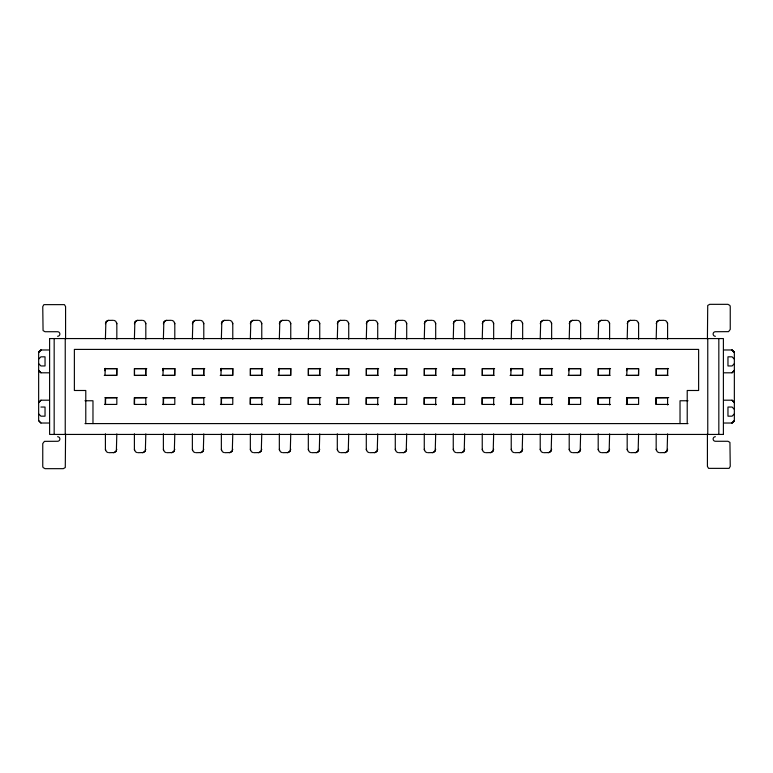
<?xml version="1.0" encoding="UTF-8"?>
<svg xmlns="http://www.w3.org/2000/svg" width="773" height="773" viewBox="0 0 773 773"><rect width="100%" height="100%" fill="white"/><g stroke="black" fill="none" stroke-linecap="round" stroke-linejoin="round"><path stroke-width="1.16" d="M105.408 404.608L105.408 397.573M145.817 375.427L145.817 368.392M163.383 404.608L163.383 397.573M203.792 375.427L203.792 368.392M221.358 404.608L221.358 397.573M261.767 375.427L261.767 368.392M279.333 404.608L279.333 397.573M319.742 375.427L319.742 368.392M337.308 404.608L337.308 397.573M377.717 375.427L377.717 368.392M395.283 404.608L395.283 397.573M435.692 375.427L435.692 368.392M453.258 404.608L453.258 397.573M493.667 375.427L493.667 368.392M511.233 404.608L511.233 397.573M551.642 375.427L551.642 368.392M569.208 404.608L569.208 397.573M609.617 375.427L609.617 368.392M627.183 404.608L627.183 397.573M667.592 375.427L667.592 368.392M105.408 404.414L105.524 397.68L116.829 397.573L116.829 404.414L104.461 404.414M104.78 368.586L116.829 368.586L116.713 375.32L105.408 375.427M146.445 404.414L134.396 404.414L134.512 397.68L145.817 397.573L145.817 404.839M145.817 368.586L145.701 375.32L134.396 375.427L134.396 368.586L146.764 368.586M163.383 404.414L163.499 397.68L174.804 397.573L174.804 404.414L162.436 404.414M162.755 368.586L174.804 368.586L174.688 375.32L163.383 375.427M204.42 404.414L192.371 404.414L192.487 397.68L203.792 397.573L203.792 404.839M203.792 368.586L203.676 375.32L192.371 375.427L192.371 368.586L204.739 368.586M221.358 404.414L221.474 397.68L232.779 397.573L232.779 404.414L220.411 404.414M220.73 368.586L232.779 368.586L232.663 375.32L221.358 375.427M262.395 404.414L250.346 404.414L250.462 397.68L261.767 397.573L261.767 404.839M261.767 368.586L261.651 375.32L250.346 375.427L250.346 368.586L262.714 368.586M279.333 404.414L279.449 397.68L290.754 397.573L290.754 404.414L278.386 404.414M278.705 368.586L290.754 368.586L290.638 375.32L279.333 375.427M320.37 404.414L308.321 404.414L308.437 397.68L319.742 397.573L319.742 404.839M319.742 368.586L319.626 375.32L308.321 375.427L308.321 368.586L320.689 368.586M337.308 404.414L337.424 397.68L348.729 397.573L348.729 404.414L336.361 404.414M336.68 368.586L348.729 368.586L348.613 375.32L337.308 375.427M378.345 404.414L366.296 404.414L366.412 397.68L377.717 397.573L377.717 404.839M377.717 368.586L377.601 375.32L366.296 375.427L366.296 368.586L378.664 368.586M395.283 404.414L395.399 397.68L406.704 397.573L406.704 404.414L394.336 404.414M394.655 368.586L406.704 368.586L406.588 375.32L395.283 375.427M436.32 404.414L424.271 404.414L424.387 397.68L435.692 397.573L435.692 404.839M435.692 368.586L435.576 375.32L424.271 375.427L424.271 368.586L436.639 368.586M453.258 404.414L453.374 397.68L464.679 397.573L464.679 404.414L452.311 404.414M452.63 368.586L464.679 368.586L464.563 375.32L453.258 375.427M494.295 404.414L482.246 404.414L482.362 397.68L493.667 397.573L493.667 404.839M493.667 368.586L493.551 375.32L482.246 375.427L482.246 368.586L494.614 368.586M511.233 404.414L511.349 397.68L522.654 397.573L522.654 404.414L510.286 404.414M510.605 368.586L522.654 368.586L522.538 375.32L511.233 375.427M552.27 404.414L540.221 404.414L540.337 397.68L551.642 397.573L551.642 404.839M551.642 368.586L551.526 375.32L540.221 375.427L540.221 368.586L552.589 368.586M569.208 404.414L569.324 397.68L580.629 397.573L580.629 404.414L568.261 404.414M568.58 368.586L580.629 368.586L580.513 375.32L569.208 375.427M610.245 404.414L598.196 404.414L598.312 397.68L609.617 397.573L609.617 404.839M609.617 368.586L609.501 375.32L598.196 375.427L598.196 368.586L610.564 368.586M627.183 404.414L627.299 397.68L638.604 397.573L638.604 404.414L626.236 404.414M626.555 368.586L638.604 368.586L638.488 375.32L627.183 375.427M668.22 404.414L656.171 404.414L656.287 397.68L667.592 397.573L667.592 404.839M667.592 368.586L667.476 375.32L656.171 375.427L656.171 368.586L668.539 368.586M104.906 375.427L105.408 368.383M162.881 375.427L163.383 368.383M220.856 375.427L221.358 368.383M278.831 375.427L279.333 368.383M336.806 375.427L337.308 368.383M394.781 375.427L395.283 368.383M452.756 375.427L453.258 368.383M510.731 375.427L511.233 368.383M568.706 375.427L569.208 368.383M626.681 375.427L627.183 368.383M104.693 370.74L105.225 368.489M162.668 370.74L163.2 368.489M220.643 370.74L221.175 368.489M278.618 370.74L279.15 368.489M336.593 370.74L337.125 368.489M394.568 370.74L395.1 368.489M452.543 370.74L453.075 368.489M510.518 370.74L511.05 368.489M568.493 370.74L569.025 368.489M626.468 370.74L627 368.489M105.408 339.086L105.872 322.022L107.949 320.428L113.399 320.312M116.829 433.914L116.365 450.978L114.288 452.572L108.838 452.688M134.396 339.086L134.86 322.022L136.937 320.428L142.387 320.312M145.817 433.914L145.353 450.978L143.276 452.572L137.826 452.688M163.383 339.086L163.847 322.022L165.924 320.428L171.374 320.312M174.804 433.914L174.34 450.978L172.263 452.572L166.813 452.688M192.371 339.086L192.835 322.022L194.912 320.428L200.362 320.312M203.792 433.914L203.328 450.978L201.251 452.572L195.801 452.688M221.358 339.086L221.822 322.022L223.899 320.428L229.349 320.312M232.779 433.914L232.315 450.978L230.238 452.572L224.788 452.688M250.346 339.086L250.81 322.022L252.887 320.428L258.337 320.312M261.767 433.914L261.303 450.978L259.226 452.572L253.776 452.688M279.333 339.086L279.797 322.022L281.874 320.428L287.324 320.312M290.754 433.914L290.29 450.978L288.213 452.572L282.763 452.688M308.321 339.086L308.785 322.022L310.862 320.428L316.312 320.312M319.742 433.914L319.278 450.978L317.201 452.572L311.751 452.688M337.308 339.086L337.772 322.022L339.849 320.428L345.299 320.312M348.729 433.914L348.265 450.978L346.188 452.572L340.738 452.688M366.296 339.086L366.76 322.022L368.837 320.428L374.287 320.312M377.717 433.914L377.253 450.978L375.176 452.572L369.726 452.688M395.283 339.086L395.747 322.022L397.824 320.428L403.274 320.312M406.704 433.914L406.24 450.978L404.163 452.572L398.713 452.688M424.271 339.086L424.735 322.022L426.812 320.428L432.262 320.312M435.692 433.914L435.228 450.978L433.151 452.572L427.701 452.688M453.258 339.086L453.722 322.022L455.799 320.428L461.249 320.312M464.679 433.914L464.215 450.978L462.138 452.572L456.688 452.688M482.246 339.086L482.71 322.022L484.787 320.428L490.237 320.312M493.667 433.914L493.203 450.978L491.126 452.572L485.676 452.688M511.233 339.086L511.697 322.022L513.774 320.428L519.224 320.312M522.654 433.914L522.19 450.978L520.113 452.572L514.663 452.688M540.221 339.086L540.685 322.022L542.762 320.428L548.212 320.312M551.642 433.914L551.178 450.978L549.101 452.572L543.651 452.688M569.208 339.086L569.672 322.022L571.749 320.428L577.199 320.312M580.629 433.914L580.165 450.978L578.088 452.572L572.638 452.688M598.196 339.086L598.66 322.022L600.737 320.428L606.187 320.312M609.617 433.914L609.153 450.978L607.076 452.572L601.626 452.688M627.183 339.086L627.647 322.022L629.724 320.428L635.174 320.312M638.604 433.914L638.14 450.978L636.063 452.572L630.613 452.688M656.171 339.086L656.635 322.022L658.712 320.428L664.162 320.312M667.592 433.914L667.128 450.978L665.051 452.572L659.601 452.688M105.408 323.732L106.413 321.307L108.838 320.312M134.396 323.732L135.401 321.307L137.826 320.312M163.383 323.732L164.388 321.307L166.813 320.312M116.829 449.268L115.824 451.693L113.399 452.688M192.371 323.732L193.376 321.307L195.801 320.312M145.817 449.268L144.812 451.693L142.387 452.688M221.358 323.732L222.363 321.307L224.788 320.312M174.804 449.268L173.799 451.693L171.374 452.688M250.346 323.732L251.351 321.307L253.776 320.312M203.792 449.268L202.787 451.693L200.362 452.688M279.333 323.732L280.338 321.307L282.763 320.312M232.779 449.268L231.774 451.693L229.349 452.688M308.321 323.732L309.326 321.307L311.751 320.312M261.767 449.268L260.762 451.693L258.337 452.688M337.308 323.732L338.313 321.307L340.738 320.312M290.754 449.268L289.749 451.693L287.324 452.688M366.296 323.732L367.301 321.307L369.726 320.312M319.742 449.268L318.737 451.693L316.312 452.688M395.283 323.732L396.288 321.307L398.713 320.312M348.729 449.268L347.724 451.693L345.299 452.688M424.271 323.732L425.276 321.307L427.701 320.312M377.717 449.268L376.712 451.693L374.287 452.688M453.258 323.732L454.263 321.307L456.688 320.312M406.704 449.268L405.699 451.693L403.274 452.688M482.246 323.732L483.251 321.307L485.676 320.312M435.692 449.268L434.687 451.693L432.262 452.688M511.233 323.732L512.238 321.307L514.663 320.312M464.679 449.268L463.674 451.693L461.249 452.688M540.221 323.732L541.226 321.307L543.651 320.312M493.667 449.268L492.662 451.693L490.237 452.688M569.208 323.732L570.213 321.307L572.638 320.312M522.654 449.268L521.649 451.693L519.224 452.688M598.196 323.732L599.201 321.307L601.626 320.312M551.642 449.268L550.637 451.693L548.212 452.688M627.183 323.732L628.188 321.307L630.613 320.312M580.629 449.268L579.624 451.693L577.199 452.688M656.171 323.732L657.176 321.307L659.601 320.312M609.617 449.268L608.612 451.693L606.187 452.688M638.604 449.268L637.599 451.693L635.174 452.688M667.592 449.268L666.587 451.693L664.162 452.688M49.356 349.976L40.93 349.976L38.65 352.266L38.65 420.734L40.93 423.024L49.356 423.024M38.65 402.627L40.93 400.192L49.356 400.192M734.35 370.373L732.07 372.808L723.644 372.808M723.644 423.024L732.07 423.024L734.35 420.734L734.35 352.266L732.07 349.976L723.644 349.976M40.93 349.976L38.65 352.266L40.93 350.101M38.65 359.107L40.93 356.826L45.037 356.826L45.037 365.958L40.93 365.958L38.65 363.677M38.65 402.482L40.93 400.192M734.35 363.677L732.07 365.958L727.963 365.958L727.963 356.826L732.07 356.826L734.35 359.107M732.07 372.808L734.35 370.518M734.35 413.893L732.07 416.174L727.963 416.174L727.963 407.042L732.07 407.042L734.35 409.323M732.07 423.024L734.35 420.734L732.07 422.899M145.817 404.617L146.319 404.608M203.792 404.617L204.294 404.608M261.767 404.617L262.269 404.608M319.742 404.617L320.244 404.608M377.717 404.617L378.219 404.608M435.692 404.617L436.194 404.608M493.667 404.617L494.169 404.608M551.642 404.617L552.144 404.608M609.617 404.617L610.119 404.608M667.592 404.617L668.094 404.608M49.839 338.564L723.393 338.564L723.393 434.436M105.524 368.692L116.713 368.692M145.701 368.692L134.512 368.692L134.512 375.32M163.499 368.692L174.688 368.692M203.676 368.692L192.487 368.692L192.487 375.32M221.474 368.692L232.663 368.692M261.651 368.692L250.462 368.692L250.462 375.32M279.449 368.692L290.638 368.692M319.626 368.692L308.437 368.692L308.437 375.32M337.424 368.692L348.613 368.692M377.601 368.692L366.412 368.692L366.412 375.32M395.399 368.692L406.588 368.692M435.576 368.692L424.387 368.692L424.387 375.32M453.374 368.692L464.563 368.692M493.551 368.692L482.362 368.692L482.362 375.32M511.349 368.692L522.538 368.692M551.526 368.692L540.337 368.692L540.337 375.32M569.324 368.692L580.513 368.692M609.501 368.692L598.312 368.692L598.312 375.32M627.299 368.692L638.488 368.692M667.476 368.692L656.287 368.692L656.287 375.32M40.167 371.919L38.65 370.373L40.93 372.808L49.356 372.808M104.268 375.427L116.829 375.427L116.829 368.586M134.396 375.427L146.223 375.427M162.243 375.427L174.804 375.427L174.804 368.586M192.371 375.427L204.198 375.427M220.218 375.427L232.779 375.427L232.779 368.586M250.346 375.427L262.173 375.427M278.193 375.427L290.754 375.427L290.754 368.586M308.321 375.427L320.148 375.427M336.168 375.427L348.729 375.427L348.729 368.586M366.296 375.427L378.123 375.427M394.143 375.427L406.704 375.427L406.704 368.586M424.271 375.427L436.098 375.427M452.118 375.427L464.679 375.427L464.679 368.586M482.246 375.427L494.073 375.427M510.093 375.427L522.654 375.427L522.654 368.586M540.221 375.427L552.048 375.427M568.068 375.427L580.629 375.427L580.629 368.586M598.196 375.427L610.023 375.427M626.043 375.427L638.604 375.427L638.604 368.586M656.171 375.427L667.998 375.427M105.002 397.573L116.829 397.573M146.957 397.573L134.396 397.573L134.396 404.414M162.977 397.573L174.804 397.573M204.932 397.573L192.371 397.573L192.371 404.414M220.952 397.573L232.779 397.573M262.907 397.573L250.346 397.573L250.346 404.414M278.927 397.573L290.754 397.573M320.882 397.573L308.321 397.573L308.321 404.414M336.902 397.573L348.729 397.573M378.857 397.573L366.296 397.573L366.296 404.414M394.877 397.573L406.704 397.573M436.832 397.573L424.271 397.573L424.271 404.414M452.852 397.573L464.679 397.573M494.807 397.573L482.246 397.573L482.246 404.414M510.827 397.573L522.654 397.573M552.782 397.573L540.221 397.573L540.221 404.414M568.802 397.573L580.629 397.573M610.757 397.573L598.196 397.573L598.196 404.414M626.777 397.573L638.604 397.573M668.732 397.573L656.171 397.573L656.171 404.414M116.713 397.68L105.524 397.68L105.524 404.308M145.701 397.68L134.512 397.68L134.512 404.308M174.688 397.68L163.499 397.68L163.499 404.308M203.676 397.68L192.487 397.68L192.487 404.308M232.663 397.68L221.474 397.68L221.474 404.308M261.651 397.68L250.462 397.68L250.462 404.308M290.638 397.68L279.449 397.68L279.449 404.308M319.626 397.68L308.437 397.68L308.437 404.308M348.613 397.68L337.424 397.68L337.424 404.308M377.601 397.68L366.412 397.68L366.412 404.308M406.588 397.68L395.399 397.68L395.399 404.308M435.576 397.68L424.387 397.68L424.387 404.308M464.563 397.68L453.374 397.68L453.374 404.308M493.551 397.68L482.362 397.68L482.362 404.308M522.538 397.68L511.349 397.68L511.349 404.308M551.526 397.68L540.337 397.68L540.337 404.308M580.513 397.68L569.324 397.68L569.324 404.308M609.501 397.68L598.312 397.68L598.312 404.308M638.488 397.68L627.299 397.68L627.299 404.308M667.476 397.68L656.287 397.68L656.287 404.308M723.644 400.192L732.07 400.192L734.35 402.627L732.833 401.081M84.982 400.762L92.973 400.762L92.973 423.594M688.018 400.762L680.027 400.762L680.027 423.594M40.93 407.042L45.037 407.042L45.037 416.174L40.93 416.174L38.65 413.893M84.982 423.594L688.018 423.594M723.161 434.436L49.607 434.436L49.607 338.564M665.051 320.428L666.587 321.307L667.592 323.732L667.592 339.183M636.063 320.428L637.599 321.307L638.604 323.732L638.604 339.183M607.076 320.428L608.612 321.307L609.617 323.732L609.617 339.183M578.088 320.428L579.624 321.307L580.629 323.732L580.629 339.183M549.101 320.428L550.637 321.307L551.642 323.732L551.642 339.183M520.113 320.428L521.649 321.307L522.654 323.732L522.654 339.183M491.126 320.428L492.662 321.307L493.667 323.732L493.667 339.183M462.138 320.428L463.674 321.307L464.679 323.732L464.679 339.183M433.151 320.428L434.687 321.307L435.692 323.732L435.692 339.183M404.163 320.428L405.699 321.307L406.704 323.732L406.704 339.183M375.176 320.428L376.712 321.307L377.717 323.732L377.717 339.183M346.188 320.428L347.724 321.307L348.729 323.732L348.729 339.183M658.712 452.572L657.176 451.693L656.171 449.268L656.171 433.817M317.201 320.428L318.737 321.307L319.742 323.732L319.742 339.183M629.724 452.572L628.188 451.693L627.183 449.268L627.183 433.817M288.213 320.428L289.749 321.307L290.754 323.732L290.754 339.183M600.737 452.572L599.201 451.693L598.196 449.268L598.196 433.817M259.226 320.428L260.762 321.307L261.767 323.732L261.767 339.183M571.749 452.572L570.213 451.693L569.208 449.268L569.208 433.817M230.238 320.428L231.774 321.307L232.779 323.732L232.779 339.183M542.762 452.572L541.226 451.693L540.221 449.268L540.221 433.817M201.251 320.428L202.787 321.307L203.792 323.732L203.792 339.183M513.774 452.572L512.238 451.693L511.233 449.268L511.233 433.817M172.263 320.428L173.799 321.307L174.804 323.732L174.804 339.183M484.787 452.572L483.251 451.693L482.246 449.268L482.246 433.817M143.276 320.428L144.812 321.307L145.817 323.732L145.817 339.183M455.799 452.572L454.263 451.693L453.258 449.268L453.258 433.817M114.288 320.428L115.824 321.307L116.829 323.732L116.829 339.183M426.812 452.572L425.276 451.693L424.271 449.268L424.271 433.817M397.824 452.572L396.288 451.693L395.283 449.268L395.283 433.817M368.837 452.572L367.301 451.693L366.296 449.268L366.296 433.817M339.849 452.572L338.313 451.693L337.308 449.268L337.308 433.817M310.862 452.572L309.326 451.693L308.321 449.268L308.321 433.817M281.874 452.572L280.338 451.693L279.333 449.268L279.333 433.817M252.887 452.572L251.351 451.693L250.346 449.268L250.346 433.817M223.899 452.572L222.363 451.693L221.358 449.268L221.358 433.817M194.912 452.572L193.376 451.693L192.371 449.268L192.371 433.817M165.924 452.572L164.388 451.693L163.383 449.268L163.383 433.817M136.937 452.572L135.401 451.693L134.396 449.268L134.396 433.817M107.949 452.572L106.413 451.693L105.408 449.268L105.408 433.817M732.07 350.101L734.35 352.42L732.07 349.976M734.35 402.482L732.07 400.192M38.65 370.518L40.93 372.808M38.65 420.58L40.93 423.024M667.466 322.843L667.592 323.732M656.171 449.268L656.296 450.157M638.479 322.843L638.604 323.732M627.183 449.268L627.309 450.157M609.491 322.843L609.617 323.732M598.196 449.268L598.321 450.157M580.504 322.843L580.629 323.732M569.208 449.268L569.334 450.157M551.516 322.843L551.642 323.732M540.221 449.268L540.346 450.157M522.529 322.843L522.654 323.732M511.233 449.268L511.359 450.157M493.541 322.843L493.667 323.732M482.246 449.268L482.371 450.157M464.554 322.843L464.679 323.732M453.258 449.268L453.384 450.157M435.566 322.843L435.692 323.732M424.271 449.268L424.396 450.157M406.579 322.843L406.704 323.732M395.283 449.268L395.409 450.157M377.591 322.843L377.717 323.732M366.296 449.268L366.421 450.157M348.604 322.843L348.729 323.732M337.308 449.268L337.434 450.157M319.616 322.843L319.742 323.732M308.321 449.268L308.446 450.157M290.629 322.843L290.754 323.732M279.333 449.268L279.459 450.157M261.641 322.843L261.767 323.732M250.346 449.268L250.471 450.157M232.654 322.843L232.779 323.732M221.358 449.268L221.484 450.157M203.666 322.843L203.792 323.732M192.371 449.268L192.496 450.157M174.679 322.843L174.804 323.732M163.383 449.268L163.509 450.157M145.691 322.843L145.817 323.732M134.396 449.268L134.521 450.157M116.704 322.843L116.829 323.732M105.408 449.268L105.534 450.157M718.832 338.564L718.832 434.436M707.759 338.564L707.759 434.436M707.421 339.134L707.72 305.47L709.701 304.33L727.963 304.33L729.934 305.47L730.243 306.61L730.243 329.433L728.553 331.646L715.402 331.723A2.28 2.28 0 0 0 713.121 334.004A2.28 2.28 0 0 0 715.402 336.284M707.421 433.866L707.421 466.39L708.561 468.361L729.103 468.361L730.243 466.39L729.934 442.417L727.963 441.277L715.402 441.277A2.28 2.28 0 0 1 713.121 438.996A2.28 2.28 0 0 1 715.402 436.716M687.216 423.594L687.216 390.491L698.628 390.491L698.628 349.406L74.372 349.406L74.372 390.491L85.784 390.491L85.784 423.594M65.579 339.134L65.579 306.61L64.439 304.639L43.897 304.639L42.757 306.61L43.066 330.583L45.037 331.723L57.598 331.723A2.28 2.28 0 0 1 59.879 334.004A2.28 2.28 0 0 1 57.598 336.284M65.579 433.866L65.28 467.53L63.299 468.67L45.037 468.67L43.066 467.53L42.757 466.39L42.757 443.567L44.448 441.354L57.598 441.277A2.28 2.28 0 0 0 59.879 438.996A2.28 2.28 0 0 0 57.598 436.716M65.241 338.564L65.241 434.436M54.168 338.564L54.168 434.436"/></g></svg>
